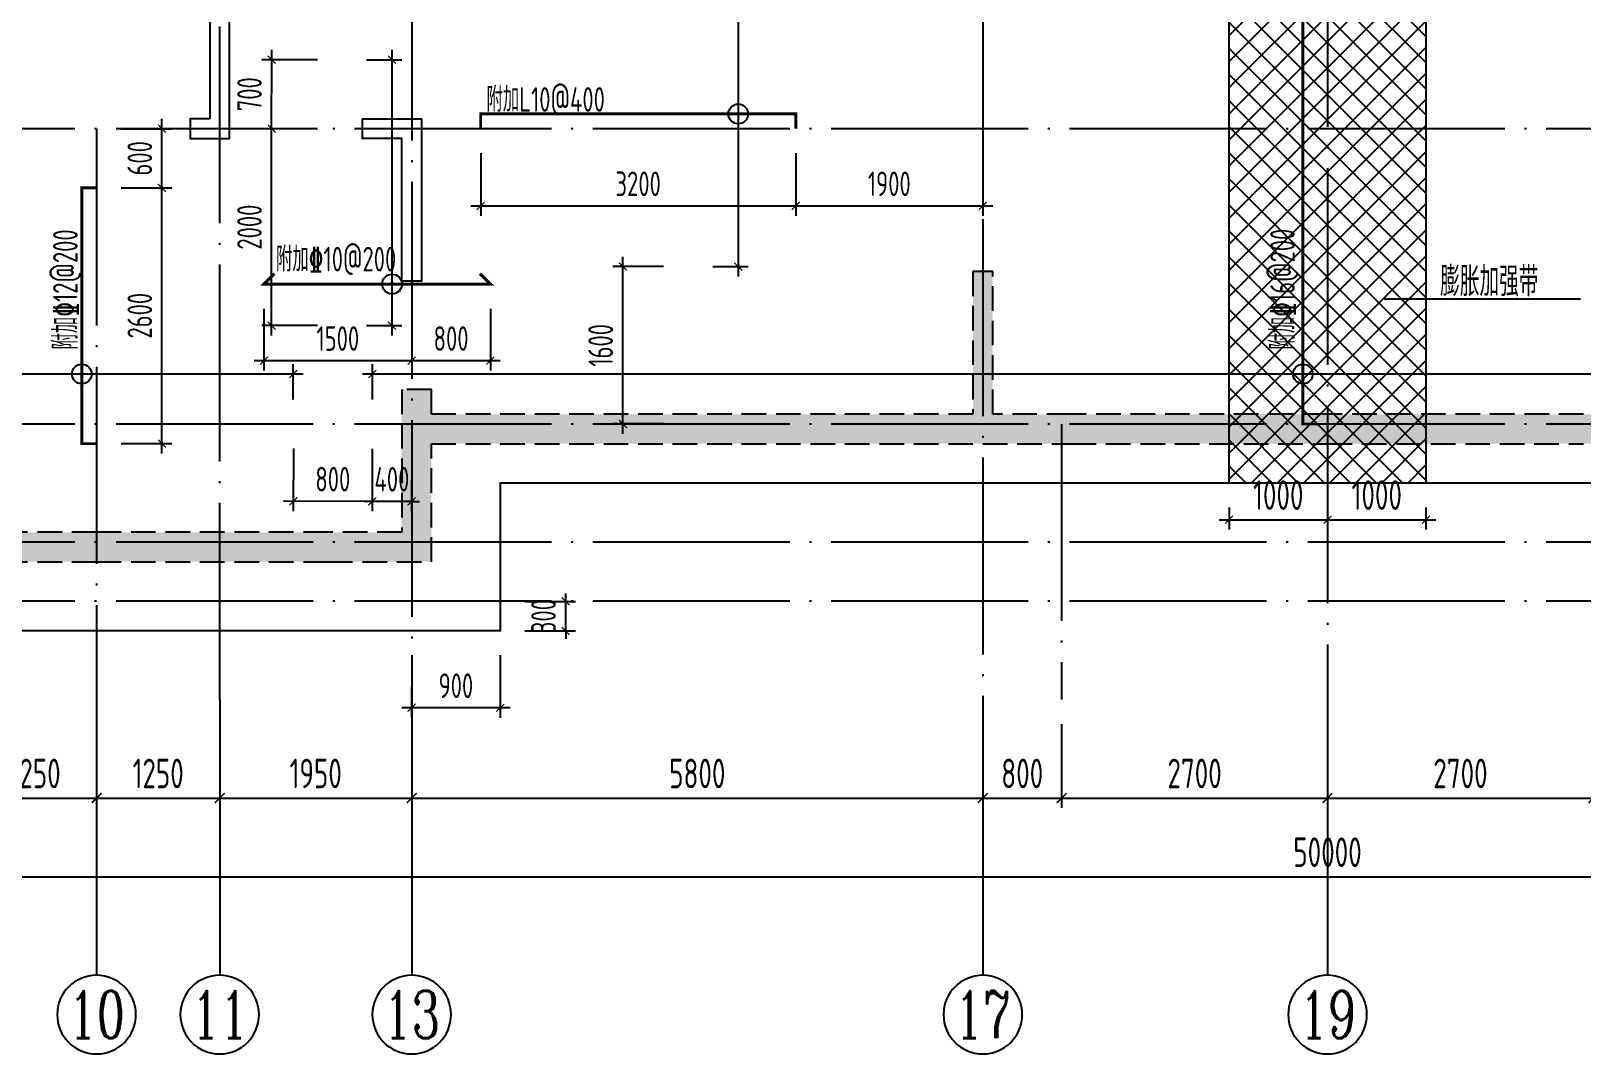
# Model space of a CAD drawing. Extents: x -1058961 to 23600, y -449123 to 2751847.
# Drawn here: x -520260 to -504510, y 15964 to 26357 of the extents above; entities that cross this region are included whole.
import ezdxf
from ezdxf.enums import TextEntityAlignment as Align

# ---------------------------------------------------------------- set-up
doc = ezdxf.new("R2010")
doc.units = 0
doc.header["$LTSCALE"] = 1000
doc.linetypes.add('DASH', pattern=[0.35, 0.25, -0.1])
doc.linetypes.add('DOTE', pattern=[2.42, 2, -0.2, 0.02, -0.2])
doc.layers.get('0').update_dxf_attribs({"linetype": 'CONTINUOUS'})
doc.layers.get('DEFPOINTS').update_dxf_attribs({"linetype": 'CONTINUOUS'})
for name, color, linetype in [('A-AXIS', 1, 'CONTINUOUS'), ('A-DOTE', 10, 'DOTE'), ('AXIS_NUM', 7, 'CONTINUOUS'), ('DIM', 2, 'CONTINUOUS'), ('S-B板配筋', 6, 'CONTINUOUS'), ('S-B板配筋号', 7, 'CONTINUOUS'), ('S-J基础底板', 5, 'CONTINUOUS'), ('S-J基础底板标注', 3, 'CONTINUOUS'), ('S-Q墙填充', 252, 'CONTINUOUS'), ('S-Q墙实线', 6, 'CONTINUOUS'), ('S-Q墙虚线', 6, 'DASH'), ('S-Y一般标注', 3, 'CONTINUOUS'), ('S-楼板文字', 7, 'CONTINUOUS'), ('S-洞口边线', 7, 'CONTINUOUS'), ('后浇带', 8, 'CONTINUOUS')]:
    doc.layers.add(name, color=color, linetype=linetype)
doc.styles.add('TSSD_Axis', font='complex.shx', dxfattribs={"width": 0.7, "bigfont": 'hztxt.shx'})
doc.styles.add('TSSD_DIMENSION', font='Tssdeng.shx', dxfattribs={"width": 0.7, "bigfont": 'tssdchn.shx'})
doc.styles.add('TSSD_REIN', font='tssdeng.shx', dxfattribs={"width": 0.7, "height": 300, "bigfont": 'tssdchn.shx'})
doc.dimstyles.new('TSSD_100_100', dxfattribs={"dimtxt": 300, "dimasz": 100, "dimexe": 100, "dimexo": 250, "dimgap": 100, "dimtad": 1, "dimdec": 0, "dimzin": 0, "dimdsep": 46, "dimtxsty": 'TSSD_DIMENSION', "dimblk": 'ARCHTICK', "dimcen": 0, "dimdle": 100, "dimclrt": 7, "dimadec": 0, "dimazin": 0, "dimtfac": 1, "dimtdec": 0, "dimtix": 1, "dimtmove": 2, "dimatfit": 3, "dimldrblk": 'ARCHTICK', "dimfxl": 0, "dimtolj": 1, "dimtzin": 0, "dimarcsym": 0})
doc.dimstyles.new('TSSD_100_100$0', dxfattribs={"dimtxt": 300, "dimasz": 80, "dimexe": 100, "dimexo": 250, "dimgap": 100, "dimtad": 1, "dimdec": 0, "dimzin": 0, "dimdsep": 46, "dimtxsty": 'TSSD_DIMENSION', "dimblk": 'ARCHTICK', "dimcen": 0, "dimdle": 100, "dimclrd": 3, "dimclre": 3, "dimclrt": 7, "dimadec": 0, "dimazin": 0, "dimtfac": 1, "dimtdec": 0, "dimtix": 1, "dimtmove": 2, "dimatfit": 3, "dimldrblk": 'ARCHTICK', "dimfxl": 0, "dimtolj": 1, "dimtzin": 0, "dimarcsym": 0})

# ---------------------------------------------------------------- blocks, each defined once
blk = doc.blocks.new('_ArchTick')
at = {"color": 0, "linetype": 'ByBlock', "const_width": 0.15}
blk.add_lwpolyline([(-0.5, -0.5), (0.5, 0.5)], dxfattribs=at)
blk = doc.blocks.new('*D680')
at = {"layer": 'DEFPOINTS', "color": 0, "ltscale": 0.5}
for p in [(-497393, 22873), (-516793, 22365), (-497393, 22365)]:
    blk.add_point(p, dxfattribs=at)
at = {"layer": 'S-J基础底板标注', "color": 3, "lineweight": -2, "ltscale": 0.5}
for p, q in [((-516893, 22873), (-497293, 22873)), ((-516793, 22615), (-516793, 22973)), ((-497393, 22615), (-497393, 22973))]:
    blk.add_line(p, q, dxfattribs=at)
at = {"layer": 'S-J基础底板标注', "color": 3, "lineweight": -2, "ltscale": 0.5, "xscale": 80, "yscale": 80, "zscale": 80, "rotation": 180}
blk.add_blockref('_ArchTick', (-516793, 22873), dxfattribs=at)
at = {"layer": 'S-J基础底板标注', "color": 3, "lineweight": -2, "ltscale": 0.5, "xscale": 80, "yscale": 80, "zscale": 80}
blk.add_blockref('_ArchTick', (-497393, 22873), dxfattribs=at)
blk = doc.blocks.new('*D681')
at = {"layer": 'DEFPOINTS', "color": 0, "ltscale": 0.5}
for p in [(-517596, 22873), (-521594, 22365), (-517596, 22365)]:
    blk.add_point(p, dxfattribs=at)
at = {"layer": 'S-J基础底板标注', "color": 3, "lineweight": -2, "ltscale": 0.5}
for p, q in [((-521694, 22873), (-517496, 22873)), ((-521594, 22615), (-521594, 22973)), ((-517596, 22615), (-517596, 22973))]:
    blk.add_line(p, q, dxfattribs=at)
at = {"layer": 'S-J基础底板标注', "color": 3, "lineweight": -2, "ltscale": 0.5, "xscale": 80, "yscale": 80, "zscale": 80, "rotation": 180}
blk.add_blockref('_ArchTick', (-521594, 22873), dxfattribs=at)
at = {"layer": 'S-J基础底板标注', "color": 3, "lineweight": -2, "ltscale": 0.5, "xscale": 80, "yscale": 80, "zscale": 80}
blk.add_blockref('_ArchTick', (-517596, 22873), dxfattribs=at)
blk = doc.blocks.new('*D633')
at = {"layer": 'DEFPOINTS', "color": 0}
for p in [(-516394, 20266), (-515494, 20265), (-516395, 19482)]:
    blk.add_point(p, dxfattribs=at)
at = {"layer": 'S-J基础底板标注', "color": 3, "lineweight": -2}
for p, q in [((-516394, 20016), (-516396, 19382)), ((-515494, 20015), (-515496, 19380)), ((-515395, 19480), (-516495, 19482))]:
    blk.add_line(p, q, dxfattribs=at)
at = {"layer": 'S-J基础底板标注', "color": 3, "lineweight": -2, "xscale": 80, "yscale": 80, "zscale": 80}
for p, rotation in [((-516395, 19482), 179.8840901581928), ((-515495, 19480), 359.8840901581928)]:
    blk.add_blockref('_ArchTick', p, dxfattribs=dict(at, rotation=rotation))
at = {"layer": 'S-J基础底板标注', "color": 7, "insert": (-515945, 19706), "char_height": 250, "attachment_point": 5, "rotation": 359.8841, "style": 'TSSD_DIMENSION'}
blk.add_mtext('\\A1;900', dxfattribs=at)
blk = doc.blocks.new('*D684')
at = {"layer": 'DEFPOINTS', "color": 0, "ltscale": 0.5}
for p in [(-513586, 27765), (-513586, 23964), (-513078, 23964)]:
    blk.add_point(p, dxfattribs=at)
at = {"layer": 'S-J基础底板标注', "color": 3, "lineweight": -2, "ltscale": 0.5}
for p, q in [((-513336, 27765), (-512978, 27765)), ((-513078, 27865), (-513078, 23864)), ((-513336, 23964), (-512978, 23964))]:
    blk.add_line(p, q, dxfattribs=at)
at = {"layer": 'S-J基础底板标注', "color": 3, "lineweight": -2, "ltscale": 0.5, "xscale": 80, "yscale": 80, "zscale": 80}
for p, rotation in [((-513078, 27765), 90.00047044085156), ((-513078, 23964), 270.0004704408515)]:
    blk.add_blockref('_ArchTick', p, dxfattribs=dict(at, rotation=rotation))
blk = doc.blocks.new('*D654')
at = {"layer": 'DEFPOINTS', "color": 0}
for p in [(-514250, 23964), (-513586, 23964), (-513586, 22365)]:
    blk.add_point(p, dxfattribs=at)
at = {"layer": 'S-J基础底板标注', "color": 3, "lineweight": -2}
for p, q in [((-513836, 23964), (-514350, 23964)), ((-514250, 22265), (-514250, 24064)), ((-513836, 22365), (-514350, 22365))]:
    blk.add_line(p, q, dxfattribs=at)
at = {"layer": 'S-J基础底板标注', "color": 3, "lineweight": -2, "xscale": 80, "yscale": 80, "zscale": 80}
for p, rotation in [((-514250, 23964), 90), ((-514250, 22365), 270)]:
    blk.add_blockref('_ArchTick', p, dxfattribs=dict(at, rotation=rotation))
at = {"layer": 'S-J基础底板标注', "color": 7, "insert": (-514475, 23164), "char_height": 250, "attachment_point": 5, "rotation": 90, "style": 'TSSD_DIMENSION'}
blk.add_mtext('\\A1;1600', dxfattribs=at)
blk = doc.blocks.new('*D655')
at = {"layer": 'DEFPOINTS', "color": 0}
for p in [(-515693, 25365), (-512494, 25365), (-512494, 24580)]:
    blk.add_point(p, dxfattribs=at)
at = {"layer": 'S-J基础底板标注', "color": 3, "lineweight": -2}
for p, q in [((-515693, 25115), (-515693, 24480)), ((-512494, 25115), (-512494, 24480)), ((-515793, 24580), (-512394, 24580))]:
    blk.add_line(p, q, dxfattribs=at)
at = {"layer": 'S-J基础底板标注', "color": 3, "lineweight": -2, "xscale": 80, "yscale": 80, "zscale": 80, "rotation": 180}
blk.add_blockref('_ArchTick', (-515693, 24580), dxfattribs=at)
at = {"layer": 'S-J基础底板标注', "color": 3, "lineweight": -2, "xscale": 80, "yscale": 80, "zscale": 80}
blk.add_blockref('_ArchTick', (-512494, 24580), dxfattribs=at)
at = {"layer": 'S-J基础底板标注', "color": 7, "insert": (-514094, 24805), "char_height": 250, "attachment_point": 5, "style": 'TSSD_DIMENSION'}
blk.add_mtext('\\A1;3200', dxfattribs=at)
blk = doc.blocks.new('*D662')
at = {"layer": 'DEFPOINTS', "color": 0}
for p in [(-516794, 22363), (-516394, 22363), (-516795, 21579)]:
    blk.add_point(p, dxfattribs=at)
at = {"layer": 'S-J基础底板标注', "color": 3, "lineweight": -2}
for p, q in [((-516794, 22113), (-516795, 21479)), ((-516394, 22113), (-516395, 21478)), ((-516795, 21579), (-516875, 21579)), ((-516395, 21578), (-516795, 21579)), ((-516395, 21578), (-516315, 21578))]:
    blk.add_line(p, q, dxfattribs=at)
at = {"layer": 'S-J基础底板标注', "color": 3, "lineweight": -2, "xscale": 80, "yscale": 80, "zscale": 80}
for p, rotation in [((-516795, 21579), 359.9075230248054), ((-516395, 21578), 179.9075230248053)]:
    blk.add_blockref('_ArchTick', p, dxfattribs=dict(at, rotation=rotation))
at = {"layer": 'S-J基础底板标注', "color": 7, "insert": (-516595, 21803), "char_height": 250, "attachment_point": 5, "rotation": 359.9075, "style": 'TSSD_DIMENSION'}
blk.add_mtext('\\A1;400', dxfattribs=at)
blk = doc.blocks.new('*D688')
at = {"layer": 'DEFPOINTS', "color": 0, "ltscale": 0.5}
for p in [(-517102, 26065), (-517102, 23365), (-516594, 23365)]:
    blk.add_point(p, dxfattribs=at)
at = {"layer": 'S-J基础底板标注', "color": 3, "lineweight": -2, "ltscale": 0.5}
for p, q in [((-516594, 26165), (-516594, 23265)), ((-516852, 26065), (-516494, 26065)), ((-516852, 23365), (-516494, 23365))]:
    blk.add_line(p, q, dxfattribs=at)
at = {"layer": 'S-J基础底板标注', "color": 3, "lineweight": -2, "ltscale": 0.5, "xscale": 80, "yscale": 80, "zscale": 80}
for p, rotation in [((-516594, 26065), 90), ((-516594, 23365), 270)]:
    blk.add_blockref('_ArchTick', p, dxfattribs=dict(at, rotation=rotation))
blk = doc.blocks.new('*D669')
at = {"layer": 'DEFPOINTS', "color": 0}
for p in [(-516394, 23786), (-515594, 23786), (-516394, 23008)]:
    blk.add_point(p, dxfattribs=at)
at = {"layer": 'S-J基础底板标注', "color": 3, "lineweight": -2}
for p, q in [((-516394, 23536), (-516394, 22908)), ((-515594, 23536), (-515594, 22908)), ((-515494, 23008), (-516494, 23008))]:
    blk.add_line(p, q, dxfattribs=at)
at = {"layer": 'S-J基础底板标注', "color": 3, "lineweight": -2, "xscale": 80, "yscale": 80, "zscale": 80, "rotation": 180}
blk.add_blockref('_ArchTick', (-516394, 23008), dxfattribs=at)
at = {"layer": 'S-J基础底板标注', "color": 3, "lineweight": -2, "xscale": 80, "yscale": 80, "zscale": 80}
blk.add_blockref('_ArchTick', (-515594, 23008), dxfattribs=at)
at = {"layer": 'S-J基础底板标注', "color": 7, "insert": (-515994, 23233), "char_height": 250, "attachment_point": 5, "style": 'TSSD_DIMENSION'}
blk.add_mtext('\\A1;800', dxfattribs=at)
blk = doc.blocks.new('*D670')
at = {"layer": 'DEFPOINTS', "color": 0}
for p in [(-517816, 25365), (-517102, 25365), (-517102, 23365)]:
    blk.add_point(p, dxfattribs=at)
at = {"layer": 'S-J基础底板标注', "color": 3, "lineweight": -2}
for p, q in [((-517352, 25365), (-517916, 25365)), ((-517816, 23265), (-517816, 25465)), ((-517352, 23365), (-517916, 23365))]:
    blk.add_line(p, q, dxfattribs=at)
at = {"layer": 'S-J基础底板标注', "color": 3, "lineweight": -2, "xscale": 80, "yscale": 80, "zscale": 80}
for p, rotation in [((-517816, 25365), 89.98820374646186), ((-517816, 23365), 269.9882037464619)]:
    blk.add_blockref('_ArchTick', p, dxfattribs=dict(at, rotation=rotation))
at = {"layer": 'S-J基础底板标注', "color": 7, "insert": (-518041, 24365), "char_height": 250, "attachment_point": 5, "rotation": 89.9882, "style": 'TSSD_DIMENSION'}
blk.add_mtext('\\A1;2000', dxfattribs=at)
blk = doc.blocks.new('*D3166')
at = {"layer": 'DEFPOINTS', "color": 0}
for p in [(18350, 3600), (20300, 3600), (20300, 2600)]:
    blk.add_point(p, dxfattribs=at)
at = {"layer": 'S-Y一般标注', "color": 0, "lineweight": -2}
for p, q in [((18350, 3350), (18350, 2500)), ((20300, 3350), (20300, 2500)), ((18250, 2600), (20400, 2600))]:
    blk.add_line(p, q, dxfattribs=at)
at = {"layer": 'S-Y一般标注', "color": 0, "lineweight": -2, "xscale": 100, "yscale": 100, "zscale": 100, "rotation": 180}
blk.add_blockref('_ArchTick', (18350, 2600), dxfattribs=at)
at = {"layer": 'S-Y一般标注', "color": 0, "lineweight": -2, "xscale": 100, "yscale": 100, "zscale": 100}
blk.add_blockref('_ArchTick', (20300, 2600), dxfattribs=at)
at = {"layer": 'S-Y一般标注', "color": 7, "insert": (19325, 2850), "char_height": 300, "attachment_point": 5, "style": 'TSSD_DIMENSION'}
blk.add_mtext('\\A1;1950', dxfattribs=at)
blk = doc.blocks.new('ts_axno')
at = {"color": 0, "linetype": 'ByBlock', "lineweight": -2}
blk.add_circle((0, 0), 0.5, dxfattribs=at)
at = {"color": 0, "linetype": 'ByBlock', "lineweight": -2, "style": 'TSSD_Axis', "width": 0.7}
blk.add_attdef('A', text='', height=0.6, dxfattribs=at).set_placement((0, 0), align=Align.MIDDLE_CENTER)
blk = doc.blocks.new('*D3167')
at = {"layer": 'DEFPOINTS', "color": 0}
for p in [(20300, 3600), (26100, 3600), (26100, 2600)]:
    blk.add_point(p, dxfattribs=at)
at = {"layer": 'S-Y一般标注', "color": 0, "lineweight": -2}
for p, q in [((20300, 3350), (20300, 2500)), ((26100, 3350), (26100, 2500)), ((20200, 2600), (26200, 2600))]:
    blk.add_line(p, q, dxfattribs=at)
at = {"layer": 'S-Y一般标注', "color": 0, "lineweight": -2, "xscale": 100, "yscale": 100, "zscale": 100, "rotation": 180}
blk.add_blockref('_ArchTick', (20300, 2600), dxfattribs=at)
at = {"layer": 'S-Y一般标注', "color": 0, "lineweight": -2, "xscale": 100, "yscale": 100, "zscale": 100}
blk.add_blockref('_ArchTick', (26100, 2600), dxfattribs=at)
at = {"layer": 'S-Y一般标注', "color": 7, "insert": (23200, 2850), "char_height": 300, "attachment_point": 5, "style": 'TSSD_DIMENSION'}
blk.add_mtext('\\A1;5800', dxfattribs=at)
blk = doc.blocks.new('*D3168')
at = {"layer": 'DEFPOINTS', "color": 0}
for p in [(26100, 3600), (26900, 3600), (26900, 2600)]:
    blk.add_point(p, dxfattribs=at)
at = {"layer": 'S-Y一般标注', "color": 0, "lineweight": -2}
for p, q in [((26100, 3350), (26100, 2500)), ((26900, 3350), (26900, 2500)), ((26000, 2600), (27000, 2600))]:
    blk.add_line(p, q, dxfattribs=at)
at = {"layer": 'S-Y一般标注', "color": 0, "lineweight": -2, "xscale": 100, "yscale": 100, "zscale": 100, "rotation": 180}
blk.add_blockref('_ArchTick', (26100, 2600), dxfattribs=at)
at = {"layer": 'S-Y一般标注', "color": 0, "lineweight": -2, "xscale": 100, "yscale": 100, "zscale": 100}
blk.add_blockref('_ArchTick', (26900, 2600), dxfattribs=at)
at = {"layer": 'S-Y一般标注', "color": 7, "insert": (26500, 2850), "char_height": 300, "attachment_point": 5, "style": 'TSSD_DIMENSION'}
blk.add_mtext('\\A1;800', dxfattribs=at)
blk = doc.blocks.new('*D3169')
at = {"layer": 'DEFPOINTS', "color": 0}
for p in [(26900, 3600), (29600, 3600), (29600, 2600)]:
    blk.add_point(p, dxfattribs=at)
at = {"layer": 'S-Y一般标注', "color": 0, "lineweight": -2}
for p, q in [((26900, 3350), (26900, 2500)), ((29600, 3350), (29600, 2500)), ((26800, 2600), (29700, 2600))]:
    blk.add_line(p, q, dxfattribs=at)
at = {"layer": 'S-Y一般标注', "color": 0, "lineweight": -2, "xscale": 100, "yscale": 100, "zscale": 100, "rotation": 180}
blk.add_blockref('_ArchTick', (26900, 2600), dxfattribs=at)
at = {"layer": 'S-Y一般标注', "color": 0, "lineweight": -2, "xscale": 100, "yscale": 100, "zscale": 100}
blk.add_blockref('_ArchTick', (29600, 2600), dxfattribs=at)
at = {"layer": 'S-Y一般标注', "color": 7, "insert": (28250, 2850), "char_height": 300, "attachment_point": 5, "style": 'TSSD_DIMENSION'}
blk.add_mtext('\\A1;2700', dxfattribs=at)
blk = doc.blocks.new('*D3176')
at = {"layer": 'DEFPOINTS', "color": 0}
for p in [(4600, 3600), (54600, 3600), (54600, 1800)]:
    blk.add_point(p, dxfattribs=at)
at = {"layer": 'S-Y一般标注', "color": 0, "lineweight": -2}
for p, q in [((4600, 3350), (4600, 1700)), ((54600, 3350), (54600, 1700)), ((4500, 1800), (54700, 1800))]:
    blk.add_line(p, q, dxfattribs=at)
at = {"layer": 'S-Y一般标注', "color": 0, "lineweight": -2, "xscale": 100, "yscale": 100, "zscale": 100, "rotation": 180}
blk.add_blockref('_ArchTick', (4600, 1800), dxfattribs=at)
at = {"layer": 'S-Y一般标注', "color": 0, "lineweight": -2, "xscale": 100, "yscale": 100, "zscale": 100}
blk.add_blockref('_ArchTick', (54600, 1800), dxfattribs=at)
at = {"layer": 'S-Y一般标注', "color": 7, "insert": (29600, 2050), "char_height": 300, "attachment_point": 5, "style": 'TSSD_DIMENSION'}
blk.add_mtext('\\A1;50000', dxfattribs=at)
blk = doc.blocks.new('*D3179')
at = {"layer": 'DEFPOINTS', "color": 0}
for p in [(29600, 3600), (32300, 3600), (32300, 2600)]:
    blk.add_point(p, dxfattribs=at)
at = {"layer": 'S-Y一般标注', "color": 0, "lineweight": -2}
for p, q in [((29600, 3350), (29600, 2500)), ((32300, 3350), (32300, 2500)), ((29500, 2600), (32400, 2600))]:
    blk.add_line(p, q, dxfattribs=at)
at = {"layer": 'S-Y一般标注', "color": 0, "lineweight": -2, "xscale": 100, "yscale": 100, "zscale": 100, "rotation": 180}
blk.add_blockref('_ArchTick', (29600, 2600), dxfattribs=at)
at = {"layer": 'S-Y一般标注', "color": 0, "lineweight": -2, "xscale": 100, "yscale": 100, "zscale": 100}
blk.add_blockref('_ArchTick', (32300, 2600), dxfattribs=at)
at = {"layer": 'S-Y一般标注', "color": 7, "insert": (30950, 2850), "char_height": 300, "attachment_point": 5, "style": 'TSSD_DIMENSION'}
blk.add_mtext('\\A1;2700', dxfattribs=at)
blk = doc.blocks.new('*D3195')
at = {"layer": 'DEFPOINTS', "color": 0}
for p in [(15850, 3600), (17100, 3600), (17100, 2600)]:
    blk.add_point(p, dxfattribs=at)
at = {"layer": 'S-Y一般标注', "color": 0, "lineweight": -2}
for p, q in [((15850, 3350), (15850, 2500)), ((17100, 3350), (17100, 2500)), ((15750, 2600), (17200, 2600))]:
    blk.add_line(p, q, dxfattribs=at)
at = {"layer": 'S-Y一般标注', "color": 0, "lineweight": -2, "xscale": 100, "yscale": 100, "zscale": 100, "rotation": 180}
blk.add_blockref('_ArchTick', (15850, 2600), dxfattribs=at)
at = {"layer": 'S-Y一般标注', "color": 0, "lineweight": -2, "xscale": 100, "yscale": 100, "zscale": 100}
blk.add_blockref('_ArchTick', (17100, 2600), dxfattribs=at)
at = {"layer": 'S-Y一般标注', "color": 7, "insert": (16475, 2850), "char_height": 300, "attachment_point": 5, "style": 'TSSD_DIMENSION'}
blk.add_mtext('\\A1;1250', dxfattribs=at)
blk = doc.blocks.new('*D3196')
at = {"layer": 'DEFPOINTS', "color": 0}
for p in [(17100, 3600), (18350, 3600), (18350, 2600)]:
    blk.add_point(p, dxfattribs=at)
at = {"layer": 'S-Y一般标注', "color": 0, "lineweight": -2}
for p, q in [((17100, 3350), (17100, 2500)), ((18350, 3350), (18350, 2500)), ((17000, 2600), (18450, 2600))]:
    blk.add_line(p, q, dxfattribs=at)
at = {"layer": 'S-Y一般标注', "color": 0, "lineweight": -2, "xscale": 100, "yscale": 100, "zscale": 100, "rotation": 180}
blk.add_blockref('_ArchTick', (17100, 2600), dxfattribs=at)
at = {"layer": 'S-Y一般标注', "color": 0, "lineweight": -2, "xscale": 100, "yscale": 100, "zscale": 100}
blk.add_blockref('_ArchTick', (18350, 2600), dxfattribs=at)
at = {"layer": 'S-Y一般标注', "color": 7, "insert": (17725, 2850), "char_height": 300, "attachment_point": 5, "style": 'TSSD_DIMENSION'}
blk.add_mtext('\\A1;1250', dxfattribs=at)
blk = doc.blocks.new('*D2770')
at = {"layer": 'DEFPOINTS', "color": 0}
for p in [(-508094, 21765), (-507094, 21765), (-507094, 21392)]:
    blk.add_point(p, dxfattribs=at)
at = {"layer": 'DIM', "color": 3, "lineweight": -2}
for p, q in [((-508094, 21515), (-508094, 21292)), ((-507094, 21515), (-507094, 21292)), ((-508194, 21392), (-506994, 21392))]:
    blk.add_line(p, q, dxfattribs=at)
at = {"layer": 'DIM', "color": 3, "lineweight": -2, "xscale": 80, "yscale": 80, "zscale": 80, "rotation": 180}
blk.add_blockref('_ArchTick', (-508094, 21392), dxfattribs=at)
at = {"layer": 'DIM', "color": 3, "lineweight": -2, "xscale": 80, "yscale": 80, "zscale": 80}
blk.add_blockref('_ArchTick', (-507094, 21392), dxfattribs=at)
at = {"layer": 'DIM', "color": 7, "insert": (-507594, 21642), "char_height": 300, "attachment_point": 5, "style": 'TSSD_DIMENSION'}
blk.add_mtext('\\A1;1000', dxfattribs=at)
blk = doc.blocks.new('*D2771')
at = {"layer": 'DEFPOINTS', "color": 0}
for p in [(-507094, 21765), (-506094, 21765), (-506094, 21392)]:
    blk.add_point(p, dxfattribs=at)
at = {"layer": 'DIM', "color": 3, "lineweight": -2}
for p, q in [((-507094, 21515), (-507094, 21292)), ((-506094, 21515), (-506094, 21292)), ((-507194, 21392), (-505994, 21392))]:
    blk.add_line(p, q, dxfattribs=at)
at = {"layer": 'DIM', "color": 3, "lineweight": -2, "xscale": 80, "yscale": 80, "zscale": 80, "rotation": 180}
blk.add_blockref('_ArchTick', (-507094, 21392), dxfattribs=at)
at = {"layer": 'DIM', "color": 3, "lineweight": -2, "xscale": 80, "yscale": 80, "zscale": 80}
blk.add_blockref('_ArchTick', (-506094, 21392), dxfattribs=at)
at = {"layer": 'DIM', "color": 7, "insert": (-506594, 21642), "char_height": 300, "attachment_point": 5, "style": 'TSSD_DIMENSION'}
blk.add_mtext('\\A1;1000', dxfattribs=at)
blk = doc.blocks.new('*D2778')
at = {"layer": 'DEFPOINTS', "color": 0}
for p in [(-515494, 20563), (-514830, 20563), (-515494, 20263)]:
    blk.add_point(p, dxfattribs=at)
at = {"layer": 'S-J基础底板标注', "color": 3, "lineweight": -2}
for p, q in [((-514830, 20563), (-514830, 20643)), ((-515244, 20563), (-514730, 20563)), ((-514830, 20263), (-514830, 20563)), ((-515244, 20263), (-514730, 20263)), ((-514830, 20263), (-514830, 20183))]:
    blk.add_line(p, q, dxfattribs=at)
at = {"layer": 'S-J基础底板标注', "color": 3, "lineweight": -2, "xscale": 80, "yscale": 80, "zscale": 80}
for p, rotation in [((-514830, 20563), 270), ((-514830, 20263), 90)]:
    blk.add_blockref('_ArchTick', p, dxfattribs=dict(at, rotation=rotation))
at = {"layer": 'S-J基础底板标注', "color": 7, "insert": (-515055, 20413), "char_height": 250, "attachment_point": 5, "rotation": 90, "style": 'TSSD_DIMENSION'}
blk.add_mtext('\\A1;300', dxfattribs=at)
blk = doc.blocks.new('*D2780')
at = {"layer": 'DEFPOINTS', "color": 0}
for p in [(-517594, 22365), (-516794, 22363), (-517595, 21580)]:
    blk.add_point(p, dxfattribs=at)
at = {"layer": 'S-J基础底板标注', "color": 3, "lineweight": -2}
for p, q in [((-517595, 22115), (-517596, 21480)), ((-516794, 22113), (-516795, 21479)), ((-516695, 21578), (-517695, 21580))]:
    blk.add_line(p, q, dxfattribs=at)
at = {"layer": 'S-J基础底板标注', "color": 3, "lineweight": -2, "xscale": 80, "yscale": 80, "zscale": 80}
for p, rotation in [((-517595, 21580), 179.9085555975812), ((-516795, 21579), 359.9085555975813)]:
    blk.add_blockref('_ArchTick', p, dxfattribs=dict(at, rotation=rotation))
at = {"layer": 'S-J基础底板标注', "color": 7, "insert": (-517195, 21804), "char_height": 250, "attachment_point": 5, "rotation": 359.9086, "style": 'TSSD_DIMENSION'}
blk.add_mtext('\\A1;800', dxfattribs=at)
blk = doc.blocks.new('*D2784')
at = {"layer": 'DEFPOINTS', "color": 0}
for p in [(-519594, 25365), (-518930, 25365), (-519594, 24764)]:
    blk.add_point(p, dxfattribs=at)
at = {"layer": 'S-J基础底板标注', "color": 3, "lineweight": -2}
for p, q in [((-519344, 25365), (-518830, 25365)), ((-518930, 24664), (-518930, 25465)), ((-519344, 24764), (-518830, 24764))]:
    blk.add_line(p, q, dxfattribs=at)
at = {"layer": 'S-J基础底板标注', "color": 3, "lineweight": -2, "xscale": 80, "yscale": 80, "zscale": 80}
for p, rotation in [((-518930, 25365), 90), ((-518930, 24764), 270)]:
    blk.add_blockref('_ArchTick', p, dxfattribs=dict(at, rotation=rotation))
at = {"layer": 'S-J基础底板标注', "color": 7, "insert": (-519155, 25064), "char_height": 250, "attachment_point": 5, "rotation": 90, "style": 'TSSD_DIMENSION'}
blk.add_mtext('\\A1;600', dxfattribs=at)
blk = doc.blocks.new('*D2785')
at = {"layer": 'DEFPOINTS', "color": 0}
for p in [(-519594, 24764), (-518930, 24764), (-519594, 22165)]:
    blk.add_point(p, dxfattribs=at)
at = {"layer": 'S-J基础底板标注', "color": 3, "lineweight": -2}
for p, q in [((-519344, 24764), (-518830, 24764)), ((-518930, 22065), (-518930, 24864)), ((-519344, 22165), (-518830, 22165))]:
    blk.add_line(p, q, dxfattribs=at)
at = {"layer": 'S-J基础底板标注', "color": 3, "lineweight": -2, "xscale": 80, "yscale": 80, "zscale": 80}
for p, rotation in [((-518930, 24764), 90), ((-518930, 22165), 270)]:
    blk.add_blockref('_ArchTick', p, dxfattribs=dict(at, rotation=rotation))
at = {"layer": 'S-J基础底板标注', "color": 7, "insert": (-519155, 23465), "char_height": 250, "attachment_point": 5, "rotation": 90, "style": 'TSSD_DIMENSION'}
blk.add_mtext('\\A1;2600', dxfattribs=at)
blk = doc.blocks.new('*D2793')
at = {"layer": 'DEFPOINTS', "color": 0}
for p in [(-512494, 25365), (-510594, 25365), (-510594, 24580)]:
    blk.add_point(p, dxfattribs=at)
at = {"layer": 'S-J基础底板标注', "color": 3, "lineweight": -2}
for p, q in [((-512494, 25115), (-512494, 24480)), ((-510594, 25115), (-510594, 24480)), ((-512594, 24580), (-510494, 24580))]:
    blk.add_line(p, q, dxfattribs=at)
at = {"layer": 'S-J基础底板标注', "color": 3, "lineweight": -2, "xscale": 80, "yscale": 80, "zscale": 80, "rotation": 180}
blk.add_blockref('_ArchTick', (-512494, 24580), dxfattribs=at)
at = {"layer": 'S-J基础底板标注', "color": 3, "lineweight": -2, "xscale": 80, "yscale": 80, "zscale": 80}
blk.add_blockref('_ArchTick', (-510594, 24580), dxfattribs=at)
at = {"layer": 'S-J基础底板标注', "color": 7, "insert": (-511544, 24805), "char_height": 250, "attachment_point": 5, "style": 'TSSD_DIMENSION'}
blk.add_mtext('\\A1;1900', dxfattribs=at)
blk = doc.blocks.new('*D2794')
at = {"layer": 'DEFPOINTS', "color": 0}
for p in [(-517894, 23786), (-516394, 23786), (-517894, 23008)]:
    blk.add_point(p, dxfattribs=at)
at = {"layer": 'S-J基础底板标注', "color": 3, "lineweight": -2}
for p, q in [((-517894, 23536), (-517894, 22908)), ((-516394, 23536), (-516394, 22908)), ((-516294, 23008), (-517994, 23008))]:
    blk.add_line(p, q, dxfattribs=at)
at = {"layer": 'S-J基础底板标注', "color": 3, "lineweight": -2, "xscale": 80, "yscale": 80, "zscale": 80, "rotation": 180}
blk.add_blockref('_ArchTick', (-517894, 23008), dxfattribs=at)
at = {"layer": 'S-J基础底板标注', "color": 3, "lineweight": -2, "xscale": 80, "yscale": 80, "zscale": 80}
blk.add_blockref('_ArchTick', (-516394, 23008), dxfattribs=at)
at = {"layer": 'S-J基础底板标注', "color": 7, "insert": (-517144, 23233), "char_height": 250, "attachment_point": 5, "style": 'TSSD_DIMENSION'}
blk.add_mtext('\\A1;1500', dxfattribs=at)
blk = doc.blocks.new('*D2795')
at = {"layer": 'DEFPOINTS', "color": 0}
for p in [(-517816, 26065), (-517102, 26065), (-517102, 25365)]:
    blk.add_point(p, dxfattribs=at)
at = {"layer": 'S-J基础底板标注', "color": 3, "lineweight": -2}
for p, q in [((-517816, 25265), (-517815, 26165)), ((-517352, 26065), (-517916, 26065)), ((-517352, 25365), (-517916, 25365))]:
    blk.add_line(p, q, dxfattribs=at)
at = {"layer": 'S-J基础底板标注', "color": 3, "lineweight": -2, "xscale": 80, "yscale": 80, "zscale": 80}
for p, rotation in [((-517816, 26065), 89.9882037464581), ((-517816, 25365), 269.9882037464581)]:
    blk.add_blockref('_ArchTick', p, dxfattribs=dict(at, rotation=rotation))
at = {"layer": 'S-J基础底板标注', "color": 7, "insert": (-518041, 25715), "char_height": 250, "attachment_point": 5, "rotation": 89.9882, "style": 'TSSD_DIMENSION'}
blk.add_mtext('\\A1;700', dxfattribs=at)
blk = doc.blocks.new('20210824.17211196')
at = {"layer": 'S-Q墙填充', "ltscale": 0.5}
h = blk.add_hatch(dxfattribs=at)
h.set_pattern_fill('ARMORED', color=252, scale=30, style=0)
h.set_pattern_definition([(50, (48278.55, 29260.87), (215.17805, -18.82564), [22.5, -247.5]), (355, (48278.55, 29260.87), (-41.6254, 225.65764), [18, -198]), (100.4514, (48296.48, 29259.3), (173.5528, 206.83186), [19.12206, -210.34263]), (46.1842, (48278.55, 29320.87), (320.1723, -49.6557), [33.75, -371.25]), (96.6356, (48305.23, 29316.73), (280.3988, 292.2354), [28.6831, -315.5139]), (351.1842, (48278.55, 29320.87), (280.3986, 292.2356), [27, -297]), (21, (48308.55, 29305.87), (179.07212, -120.78567), [22.5, -247.5]), (326, (48308.55, 29305.87), (72.9946, 217.545), [18, -198]), (71.4514, (48323.47, 29295.8), (252.0668, 96.75915), [19.12206, -210.34263]), (37.5, (48278.55, 29260.87), (3.647957, 99.868156), [0, -195.6, 0, -201, 0, -198.75]), (7.5, (48278.55, 29260.87), (78.92086, 118.32351), [0, -114.6, 0, -191.1, 0, -75.75]), (327.5, (48211.65, 29260.87), (160.14673, -6.76646), [0, -75, 0, -234, 0, -310.5]), (317.5, (48181.65, 29260.87), (174.95585, 30.0315), [0, -97.5, 0, -155.4, 0, -220.5]), (45, (48278.55, 29260.87), (-106.06602, 106.06602), [])])
h.paths.add_polyline_path([(147542, 66729), (145942, 66729), (145542, 66729), (142642, 66729), (142192, 66729), (141292, 66729), (140842, 66729), (139342, 66729), (139342, 67529), (139342, 68529), (138692, 68529), (137042, 68529), (136442, 68529), (136442, 68779), (133242, 68779), (133242, 68529), (132642, 68529), (131042, 68529), (130342, 68529), (130342, 67529), (130342, 66729), (117642, 66729), (117192, 66729), (116292, 66729), (115842, 66729), (114342, 66729), (114342, 67529), (114342, 68529), (113692, 68529), (112042, 68529), (111442, 68529), (111442, 68779), (108242, 68779), (108242, 68529), (107642, 68529), (106042, 68529), (105342, 68529), (105342, 67529), (105342, 66729), (97142, 66729), (97142, 63729), (97142, 61129), (97142, 59029), (99942, 59029), (106442, 59029), (106442, 57829), (107492, 57829), (109842, 57829), (112192, 57829), (113242, 57829), (113242, 59029), (118842, 59029), (119742, 59029), (122342, 59029), (124942, 59029), (125842, 59029), (131442, 59029), (131442, 57829), (132492, 57829), (134842, 57829), (137192, 57829), (138242, 57829), (138242, 59029), (143842, 59029), (144742, 59029), (147542, 59029)])
h.paths.add_polyline_path([(100942, 59329), (100942, 60779), (100742, 60779), (100742, 59329), (99942, 59329), (97442, 59329), (97442, 61129), (97442, 63629), (98142, 63629), (98142, 63829), (97442, 63829), (97442, 66429), (97842, 66429), (98742, 66429), (99042, 66429), (99042, 65779), (99242, 65779), (99242, 66429), (101942, 66429), (101942, 63629), (102142, 63629), (102142, 66429), (102492, 66429), (103392, 66429), (103742, 66429), (103742, 65629), (103942, 65629), (103942, 66429), (105642, 66429), (105642, 67529), (105642, 68229), (106042, 68229), (107642, 68229), (108342, 68229), (108342, 67029), (108542, 67029), (108542, 68329), (108542, 68479), (111142, 68479), (111142, 68329), (111142, 67029), (111342, 67029), (111342, 68229), (112042, 68229), (113692, 68229), (114042, 68229), (114042, 67529), (114042, 66429), (115742, 66429), (115742, 65629), (115942, 65629), (115942, 66429), (116292, 66429), (117192, 66429), (117542, 66429), (117542, 63629), (117742, 63629), (117742, 66429), (120442, 66429), (120442, 63629), (120642, 63629), (120642, 66429), (120942, 66429), (121942, 66429), (122242, 66429), (122242, 66429), (122442, 66429), (122442, 66429), (122742, 66429), (123742, 66429), (124042, 66429), (124042, 63629), (124242, 63629), (124242, 66429), (126942, 66429), (126942, 63629), (127142, 63629), (127142, 66429), (127492, 66429), (128392, 66429), (128742, 66429), (128742, 65629), (128942, 65629), (128942, 66429), (130642, 66429), (130642, 67529), (130642, 68229), (131042, 68229), (132642, 68229), (133342, 68229), (133342, 67029), (133542, 67029), (133542, 68479), (136142, 68479), (136142, 67029), (136342, 67029), (136342, 68229), (137042, 68229), (138692, 68229), (139042, 68229), (139042, 67529), (139042, 66429), (140742, 66429), (140742, 65629), (140942, 65629), (140942, 66429), (141292, 66429), (142192, 66429), (142542, 66429), (142542, 63629), (142742, 63629), (142742, 66429), (145442, 66429), (145442, 65779), (145642, 65779), (145642, 66429), (145942, 66429), (146842, 66429), (147242, 66429), (147242, 63829), (146542, 63829), (146542, 63629), (147242, 63629), (147242, 61129), (147242, 59329), (144742, 59329), (143942, 59329), (143942, 60779), (143742, 60779), (143742, 59329), (138242, 59329), (138242, 59579), (137942, 59579), (137942, 59229), (137942, 58129), (137192, 58129), (134842, 58129), (132492, 58129), (131742, 58129), (131742, 59229), (131742, 59579), (131442, 59579), (131442, 59329), (125942, 59329), (125942, 60779), (125742, 60779), (125742, 59329), (124942, 59329), (122342, 59329), (119742, 59329), (118942, 59329), (118942, 60779), (118742, 60779), (118742, 59329), (113242, 59329), (113242, 59579), (112942, 59579), (112942, 59229), (112942, 58129), (112192, 58129), (109842, 58129), (107492, 58129), (106742, 58129), (106742, 59229), (106742, 59579), (106442, 59579), (106442, 59329)], flags=16)
at = {"layer": 'S-Q墙实线'}
for points in [[(110992, 62329), (110792, 62329), (110792, 62129), (111192, 62129), (111192, 64229), (111542, 64229), (111542, 64429), (110992, 64429)], [(112942, 60679), (112942, 62129), (112542, 62129), (112542, 62329), (113142, 62329), (113142, 60679)]]:
    blk.add_lwpolyline(points, close=True, dxfattribs=at)
at = {"layer": 'S-Q墙虚线', "color": 6}
for points in [[(107492, 57829), (109842, 57829), (112192, 57829), (113242, 57829), (113242, 59029), (118842, 59029), (119742, 59029), (122342, 59029), (124942, 59029)], [(124942, 59329), (122342, 59329), (119742, 59329), (118942, 59329), (118942, 60779), (118742, 60779), (118742, 59329), (113242, 59329), (113242, 59579), (112942, 59579), (112942, 59229), (112942, 58129), (112192, 58129), (109842, 58129), (107492, 58129)]]:
    blk.add_lwpolyline(points, dxfattribs=at)
blk = doc.blocks.new('20210726.16350016')
at = {"layer": 'A-AXIS'}
for p, q in [((17100, 3600), (17100, 800)), ((18350, 3600), (18350, 800)), ((20300, 3600), (20300, 800)), ((26100, 3600), (26100, 800)), ((29600, 3600), (29600, 800))]:
    blk.add_line(p, q, dxfattribs=at)
at = {"layer": 'A-DOTE'}
for p, q in [((29600, 21100), (29600, 3600)), ((20299.8, 13700), (20300, 3600)), ((18350, 3600), (18350, 11500)), ((26100, 10900), (26100, 3600)), ((55600, 9400), (3600, 9400)), ((17100, 9400), (17100, 3600)), ((55600, 6400), (3600, 6400)), ((26900, 6400), (26900, 3600)), ((55600, 5200), (3600, 5200)), ((55600, 4600), (3600, 4600))]:
    blk.add_line(p, q, dxfattribs=at)
at = {"layer": 'A-AXIS'}
ref = blk.add_blockref('ts_axno', (17100, 400), dxfattribs=dict(at, xscale=-800, yscale=800, zscale=800, rotation=180))
ref.add_attrib('8', '10', dxfattribs={"layer": 'AXIS_NUM', "height": 480, "style": 'TSSD_Axis', "width": 0.7}).set_placement((17100, 400), align=Align.MIDDLE_CENTER)
ref = blk.add_blockref('ts_axno', (18350, 400), dxfattribs=dict(at, xscale=-800, yscale=800, zscale=800, rotation=180))
ref.add_attrib('19', '11', dxfattribs={"layer": 'AXIS_NUM', "height": 480, "style": 'TSSD_Axis', "width": 0.7}).set_placement((18350, 400), align=Align.MIDDLE_CENTER)
ref = blk.add_blockref('ts_axno', (20300, 400), dxfattribs=dict(at, xscale=-800, yscale=800, zscale=800, rotation=180))
ref.add_attrib('8', '13', dxfattribs={"layer": 'AXIS_NUM', "height": 480, "style": 'TSSD_Axis', "width": 0.7}).set_placement((20300, 400), align=Align.MIDDLE_CENTER)
ref = blk.add_blockref('ts_axno', (26100, 400), dxfattribs=dict(at, xscale=-800, yscale=800, zscale=800, rotation=180))
ref.add_attrib('10', '17', dxfattribs={"layer": 'AXIS_NUM', "height": 480, "style": 'TSSD_Axis', "width": 0.7}).set_placement((26100, 400), align=Align.MIDDLE_CENTER)
ref = blk.add_blockref('ts_axno', (29600, 400), dxfattribs=dict(at, xscale=-800, yscale=800, zscale=800, rotation=180))
ref.add_attrib('13', '19', dxfattribs={"layer": 'AXIS_NUM', "height": 480, "style": 'TSSD_Axis', "width": 0.7}).set_placement((29600, 400), align=Align.MIDDLE_CENTER)
at = {"layer": 'S-Y一般标注'}
for base, p1, p2, picture, middle in [((54600, 1800), (4600, 3600), (54600, 3600), '*D3176', (29600, 2050)), ((17100, 2600), (15850, 3600), (17100, 3600), '*D3195', (16475, 2850)), ((18350, 2600), (17100, 3600), (18350, 3600), '*D3196', (17725, 2850)), ((20300, 2600), (18350, 3600), (20300, 3600), '*D3166', (19325, 2850)), ((26100, 2600), (20300, 3600), (26100, 3600), '*D3167', (23200, 2850)), ((26900, 2600), (26100, 3600), (26900, 3600), '*D3168', (26500, 2850)), ((29600, 2600), (26900, 3600), (29600, 3600), '*D3169', (28250, 2850)), ((32300, 2600), (29600, 3600), (32300, 3600), '*D3179', (30950, 2850))]:
    dim = blk.add_linear_dim(base=base, p1=p1, p2=p2, dimstyle='TSSD_100_100', dxfattribs=at)
    dim.commit()
    dim.dimension.update_dxf_attribs({"geometry": picture, "text_midpoint": middle})

msp = doc.modelspace()

# ---------------------------------------------------------------- hatches: boundary and pattern name
at = {"layer": '后浇带'}
h = msp.add_hatch(dxfattribs=at)
h.set_pattern_fill('ANSI37', color=144, scale=1500, angle=90, style=0)
h.set_pattern_definition([(135, (-1608330.23, -1172034.83), (-132.582521, -132.582521), []), (225, (-1608330.23, -1172034.83), (132.582521, -132.582521), [])])
h.paths.add_polyline_path([(-508093.84, 21764.6), (-508093.84, 30264.53), (-506093.84, 30264.53), (-506093.84, 21764.6)])

# ---------------------------------------------------------------- linework, layer by layer
at = {"layer": 'S-B板配筋', "const_width": 30}
for points in [[(-507193.85, 28264.8), (-507343.85, 28264.8), (-507343.93, 22364.53), (-507193.93, 22364.53)], [(-515693.47, 25364.53), (-515693.47, 25514.53), (-512493.85, 25514.53), (-512493.85, 25364.53)], [(-519593.83, 24764.44), (-519743.83, 24764.44), (-519743.82, 22164.72), (-519593.82, 22164.72)], [(-517787.77, 23892.48), (-517893.84, 23786.41), (-515593.9, 23786.42), (-515699.97, 23892.48)]]:
    msp.add_lwpolyline(points, dxfattribs=at)
at = {"layer": 'S-J基础底板', "const_width": 20}
msp.add_lwpolyline([(-523693.85, 20264.52), (-515493.82, 20264.52), (-515493.87, 21764.42), (-498693.81, 21764.64), (-498693.85, 20264.44), (-490493.85, 20264.56), (-490493.85, 21564.49), (-481193.87, 21564.53), (-481193.82, 30264.53), (-489493.84, 30264.53), (-489493.84, 32514.53), (-499693.84, 32514.53), (-499693.84, 30264.53), (-514493.84, 30264.53), (-514493.84, 32514.53), (-524693.84, 32514.53), (-524693.84, 30264.53), (-532893.84, 30264.53), (-532893.84, 21564.53), (-523693.81, 21564.53)], close=True, dxfattribs=at)
at = {"layer": 'S-J基础底板标注', "color": 2, "ltscale": 0.5}
for centre in [(-513077.98, 25514.53), (-516593.58, 23786.41), (-519743.82, 22872.74), (-507343.86, 22872.74)]:
    msp.add_circle(centre, 100, dxfattribs=at)
at = {"layer": 'S-洞口边线'}
msp.add_line((-506521.56, 23637.37), (-504525.88, 23637.37), dxfattribs=at)
at = {"layer": '后浇带', "color": 144}
msp.add_lwpolyline([(-508093.84, 21764.6), (-508093.84, 30264.53), (-506093.84, 30264.53), (-506093.84, 21764.6)], close=True, dxfattribs=at)

# ---------------------------------------------------------------- block references
at = {"layer": 'A-DOTE'}
msp.add_blockref('20210726.16350016', (-536693.83, 15964.46), dxfattribs=at)
at = {"layer": 'S-Q墙实线'}
msp.add_blockref('20210824.17211196', (-629436.13, -36864.48), dxfattribs=at)

# ---------------------------------------------------------------- texts
at = {"layer": 'S-B板配筋号', "color": 1, "style": 'TSSD_REIN', "width": 0.7}
for s, p in [('附加L10@400', (-515635.02, 25536.84)), ('附加%%13210@200', (-517772.09, 23914.34))]:
    msp.add_text(s, height=250, dxfattribs=at).set_placement(p)
for s, p in [('附加%%13212@200', (-519785.95, 23121.36)), ('附加%%13216@200', (-507425.84, 23121.07))]:
    msp.add_text(s, height=250, rotation=90, dxfattribs=at).set_placement(p)
at = {"layer": 'S-楼板文字', "style": 'TSSD_REIN', "width": 0.7}
msp.add_text('膨胀加强带', height=300, dxfattribs=at).set_placement((-505949.44, 23662.45))

# ---------------------------------------------------------------- dimensions: what is measured, and where the dimension line sits
at = {"layer": 'DIM'}
for base, p1, p2, picture, middle in [((-507093.62, 21391.81), (-508093.62, 21764.6), (-507093.62, 21764.6), '*D2770', (-507593.62, 21641.81)), ((-506093.62, 21391.81), (-507093.62, 21764.6), (-506093.62, 21764.6), '*D2771', (-506593.62, 21641.81))]:
    dim = msp.add_linear_dim(base=base, p1=p1, p2=p2, dimstyle='TSSD_100_100$0', dxfattribs=at)
    dim.commit()
    dim.dimension.update_dxf_attribs({"geometry": picture, "text_midpoint": middle})
at = {"layer": 'S-J基础底板标注', "color": 2, "ltscale": 0.5}
for p1, p2, distance, picture, middle in [((-513585.93, 27764.94), (-513585.9, 23964.4), 507.94, '*D684', (-513077.98, 25864.68)), ((-517101.82, 26064.78), (-517101.82, 23364.77), 507.98, '*D688', (-516593.84, 24714.77)), ((-521593.91, 22364.53), (-517596.24, 22364.53), 508.22, '*D681', (-519595.07, 22872.74)), ((-516793.24, 22364.53), (-497393.44, 22364.53), 508.22, '*D680', (-507093.34, 22872.74))]:
    dim = msp.add_aligned_dim(p1=p1, p2=p2, distance=distance, text=' ', dimstyle='TSSD_100_100$0', dxfattribs=at)
    dim.commit()
    dim.dimension.update_dxf_attribs({"geometry": picture, "text_midpoint": middle})
at = {"layer": 'S-J基础底板标注'}
for p1, p2, distance, picture, middle in [((-517101.94, 25364.56), (-517101.8, 26064.78), 713.72, '*D2795', (-518040.59, 25714.86)), ((-519593.83, 24764.44), (-519593.83, 25364.5), -663.65, '*D2784', (-519155.18, 25064.47)), ((-517102.35, 23364.77), (-517101.94, 25364.56), 713.72, '*D670', (-518040.87, 24364.86)), ((-515693.47, 25364.53), (-512493.85, 25364.53), -784.48, '*D655', (-514093.66, 24805.04)), ((-512493.85, 25364.53), (-510593.83, 25364.53), -784.48, '*D2793', (-511543.84, 24805.04)), ((-519593.83, 22164.72), (-519593.83, 24764.44), -663.65, '*D2785', (-519155.18, 23464.58)), ((-513585.9, 22364.53), (-513585.9, 23964.4), 663.65, '*D654', (-514474.55, 23164.46)), ((-516393.92, 23786.42), (-517893.84, 23786.42), 778.4, '*D2794', (-517143.88, 23233.02)), ((-515593.9, 23786.42), (-516393.92, 23786.42), 778.4, '*D669', (-515993.91, 23233.02)), ((-516793.85, 22363.25), (-517594.11, 22364.53), 784.61, '*D2780', (-517194.87, 21804.28)), ((-516393.88, 22362.6), (-516793.85, 22363.25), 784.61, '*D662', (-516594.77, 21803.31)), ((-515493.82, 20263.49), (-515493.82, 20563.48), -663.65, '*D2778', (-515055.16, 20413.49)), ((-515493.82, 20264.52), (-516393.82, 20266.34), 784.24, '*D633', (-515944.95, 19706.19))]:
    dim = msp.add_aligned_dim(p1=p1, p2=p2, distance=distance, dimstyle='TSSD_100_100$0', override={"dimtxt": 250}, dxfattribs=at)
    dim.commit()
    dim.dimension.update_dxf_attribs({"geometry": picture, "text_midpoint": middle})

doc.saveas('drawing.dxf')
